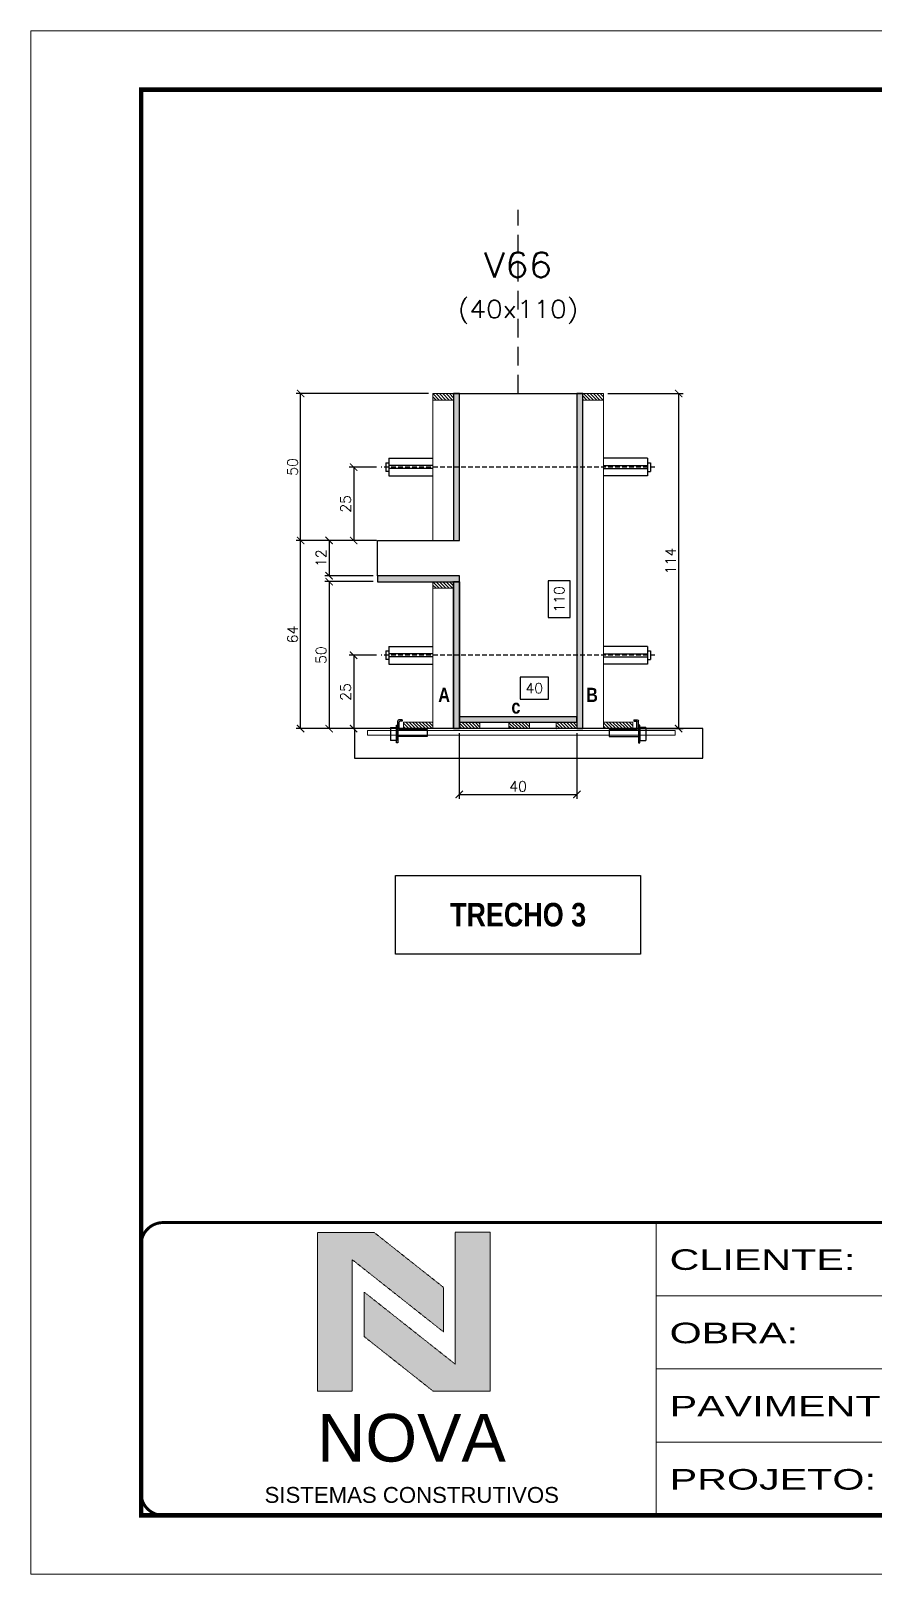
# Model space of a CAD drawing. Extents: x 0 to 6325, y 10169 to 19307.
# Drawn here: x 1585 to 2158, y 11317 to 12367 of the extents above; entities that cross this region are included whole.
import ezdxf
from ezdxf.enums import TextEntityAlignment as Align

# ---------------------------------------------------------------- set-up
doc = ezdxf.new("R2010")
doc.units = 0
for name, pattern in [('CONTINUO', [0]), ('DASHED', [0.75, 0.5, -0.25]), ('HIDDEN', [9.525, 6.35, -3.175])]:
    doc.linetypes.add(name, pattern=pattern)
for name, color, linetype in [('1', 1, 'Continuous'), ('barrote', 251, 'Continuous'), ('COTA', 241, 'Continuous'), ('Cota Seção (2x)', 4, 'Continuous'), ('detalhes', 4, 'Continuous'), ('Hachura', 253, 'Continuous'), ('NOMENCLATURA', 7, 'Continuous'), ('Painéis', 200, 'Continuous'), ('presilha', 1, 'Continuous'), ('TENSOR', 3, 'Continuous'), ('Texto de Titulo', 7, 'Continuous'), ('Texto Qtd Sarr', 242, 'Continuous')]:
    doc.layers.add(name, color=color, linetype=linetype)
for name, color, linetype, lineweight in [('CARIMBO-LEGENDA', 75, 'Continuous', 15), ('CONCRETO', 251, 'Continuous', 25), ('Folhas', 255, 'Continuous', 9), ('Madeira', 126, 'Continuous', 18), ('SARRAFO DE PRESSAO', 251, 'DASHED', 9), ('SCO-___-LAJ', 2, 'Continuous', 0), ('Texto Seção', 7, 'Continuous', 15)]:
    doc.layers.add(name, color=color, linetype=linetype, lineweight=lineweight)
doc.styles.add('arial', font='arial.ttf')
doc.styles.add('ROMANC', font='techb___.ttf', dxfattribs={"height": 2.5})
doc.styles.add('Romans', font='romans.shx')
doc.styles.add('TECNICA', font='techb___.ttf', dxfattribs={"height": 10})
doc.styles.add('Tecnologia', font='')
doc.styles.get('Tecnologia').set_extended_font_data('Forgotten Futurist')
doc.dimstyles.new('Cota Seção (2x)', dxfattribs={"dimtxt": 7, "dimasz": 5, "dimexe": 3, "dimexo": 3, "dimgap": 2, "dimtad": 3, "dimdec": 1, "dimlfac": 0.5, "dimzin": 12, "dimdsep": 46, "dimtxsty": 'Romans', "dimblk": 'ARCHTICK', "dimcen": 0, "dimclrd": 4, "dimclre": 4, "dimclrt": 1, "dimadec": 1, "dimazin": 3, "dimtfac": 1, "dimtdec": 1, "dimtmove": 0, "dimatfit": 3, "dimldrblk": 'OBLIQUE', "dimfxl": 1, "dimtolj": 1, "dimtzin": 12, "dimarcsym": 0})
doc.dimstyles.new('Cota Seção interna', dxfattribs={"dimtxt": 7, "dimasz": 6, "dimexe": 0.18, "dimexo": 2, "dimgap": -4, "dimtad": 3, "dimdec": 1, "dimlfac": 0.5, "dimzin": 12, "dimdsep": 46, "dimtxsty": 'Romans', "dimblk": 'ARCHTICK', "dimcen": 0.09, "dimse1": 1, "dimse2": 1, "dimsd1": 1, "dimsd2": 1, "dimclrd": 180, "dimclre": 5, "dimclrt": 1, "dimadec": 0, "dimazin": 3, "dimtfac": 1, "dimtdec": 1, "dimtofl": 0, "dimtmove": 0, "dimatfit": 3, "dimldrblk": 'ARCHTICK', "dimfxl": 1, "dimtolj": 1, "dimtzin": 0, "dimarcsym": 0})
pattern_1 = [(315, (24875.2278, 3662.7174), (1.12253202, 1.12253202), [])]

# ---------------------------------------------------------------- blocks, each defined once
blk = doc.blocks.new('A$C64660E27')
at = {"layer": 'COTA', "true_color": 0x1a1a1a}
h = blk.add_hatch(color=250, dxfattribs=at)
h.dxf.hatch_style = 1
h.paths.add_polyline_path([(185.4, -11.6), (142.4, -11.6), (142.4, -131.6), (168.8, -131.6), (168.8, -32.2), (237.7, -86.7), (237.7, -53)])
at = {"layer": 'COTA'}
h = blk.add_hatch(color=20, dxfattribs=at)
h.dxf.hatch_style = 1
h.paths.add_polyline_path([(273, -11.4), (246.6, -11.4), (246.6, -111.1), (177.7, -56.6), (177.7, -90.2), (230, -131.6), (273, -131.6)])
for p, q in [((142.4, -131.6), (142.4, -11.6)), ((142.4, -11.6), (185.4, -11.6)), ((185.4, -11.6), (237.7, -53)), ((273, -11.4), (246.6, -11.4)), ((246.6, -111.1), (246.6, -11.4)), ((273, -11.4), (273, -131.6)), ((168.8, -32.2), (237.7, -86.7)), ((168.8, -131.6), (168.8, -32.2)), ((246.6, -111.1), (177.7, -56.6)), ((177.7, -90.2), (177.7, -56.6)), ((237.7, -86.7), (237.7, -53)), ((230, -131.6), (177.7, -90.2)), ((142.4, -131.6), (168.8, -131.6)), ((273, -131.6), (230, -131.6))]:
    blk.add_line(p, q)
at = {"layer": 'CARIMBO-LEGENDA', "color": 7, "linetype": 'Continuous', "ltscale": 100, "style": 'arial'}
blk.add_text('NOVA', height=36, dxfattribs=at).set_placement((142.4, -184.8))
at = {"layer": 'CARIMBO-LEGENDA', "color": 7, "linetype": 'Continuous', "style": 'arial'}
blk.add_text('SISTEMAS CONSTRUTIVOS', height=12, dxfattribs=at).set_placement((102.5, -216))
blk = doc.blocks.new('9999999999')
at = {"color": 30, "linetype": 'CONTINUO'}
for p, q in [((98564.6, 34230.2), (98564.6, 34429.4)), ((98564.6, 34379.6), (99584, 34379.6)), ((98564.6, 34329.8), (99488, 34329.8)), ((98564.6, 34280), (99488, 34280))]:
    blk.add_line(p, q, dxfattribs=at)
at = {"color": 30, "linetype": 'CONTINUO', "const_width": 2}
blk.add_lwpolyline([(99584, 34230.2), (99584, 34414.4, 0.414214), (99569, 34429.4), (98229, 34429.4, 0.414214), (98214, 34414.4), (98214, 34245.2, 0.414214), (98229, 34230.2), (99584, 34230.2)], format="xyb", dxfattribs=at)
at = {"layer": 'Folhas'}
blk.add_lwpolyline([(98139, 34190.2), (99624, 34190.2), (99624, 35240.2), (98139, 35240.2)], close=True, dxfattribs=at)
at = {"layer": 'Folhas', "color": 30, "const_width": 3}
blk.add_lwpolyline([(98214, 34230.2), (99584, 34230.2), (99584, 35200.2), (98214, 35200.2)], close=True, dxfattribs=at)
at = {"xscale": 0.9, "yscale": 0.9, "zscale": 0.9}
blk.add_blockref('A$C64660E27', (98205.8, 34433.1), dxfattribs=at)
at = {"layer": 'Folhas', "color": 7, "style": 'Tecnologia', "width": 1.5}
for s, p in [('CLIENTE:', (98573.7, 34397.2)), ('OBRA:', (98573.7, 34347.3)), ('PAVIMENTO:', (98573.7, 34297.5)), ('PROJETO:', (98573.7, 34247.7))]:
    blk.add_text(s, height=14, dxfattribs=at).set_placement(p)
blk = doc.blocks.new('titulo1')
at = {"layer": 'Defpoints', "color": 252, "linetype": 'HIDDEN', "ltscale": 2}
blk.add_line((0, 0), (0, 125), dxfattribs=at)
at = {"layer": 'Defpoints', "style": 'Romans', "oblique": 15}
blk.add_attdef('FOLHA', text='', height=10, dxfattribs=at).set_placement((0, 15.6), align=Align.MIDDLE_CENTER)
at = {"layer": 'Texto Qtd Sarr', "color": 3, "style": 'Romans', "oblique": 15}
for tag, height, p in [('TITULO', 17, (0, 71.4)), ('SEÇÃO', 12, (0, 41.5))]:
    blk.add_attdef(tag, text='', height=height, dxfattribs=at).set_placement(p, align=Align.MIDDLE_CENTER)
blk = doc.blocks.new('_ArchTick')
at = {"color": 0, "linetype": 'ByBlock', "const_width": 0.15}
blk.add_lwpolyline([(-0.5, -0.5), (0.5, 0.5)], dxfattribs=at)
blk = doc.blocks.new('*D443')
at = {"layer": 'COTA', "color": 4, "lineweight": -2, "transparency": 16777216}
for p, q in [((1818, 12020.4), (1765.6, 12020.4)), ((1768.6, 11892.4), (1768.6, 12020.4)), ((1840, 11892.4), (1765.6, 11892.4))]:
    blk.add_line(p, q, dxfattribs=at)
at = {"layer": 'Defpoints', "color": 0, "transparency": 16777216}
for p in [(1768.6, 12020.4), (1821, 12020.4), (1843, 11892.4)]:
    blk.add_point(p, dxfattribs=at)
at = {"layer": 'COTA', "color": 4, "lineweight": -2, "transparency": 16777216, "xscale": 5, "yscale": 5, "zscale": 5}
for p, rotation in [((1768.6, 12020.4), 90), ((1768.6, 11892.4), 270)]:
    blk.add_blockref('_ArchTick', p, dxfattribs=dict(at, rotation=rotation))
at = {"layer": 'COTA', "color": 1, "transparency": 16777216, "insert": (1763.1, 11956.4), "char_height": 7, "attachment_point": 5, "rotation": 90, "style": 'Romans'}
blk.add_mtext('\\A1;64', dxfattribs=at)
blk = doc.blocks.new('_Oblique')
at = {"layer": '1', "color": 0, "lineweight": -2}
blk.add_line((-0.5, -0.5), (0.5, 0.5), dxfattribs=at)
blk = doc.blocks.new('*D444')
at = {"layer": 'COTA', "color": 4, "lineweight": -2, "transparency": 16777216}
for p, q in [((1977.6, 12120.4), (2028.9, 12120.4)), ((2025.9, 11892.4), (2025.9, 12120.4)), ((1993.2, 11892.4), (2028.9, 11892.4))]:
    blk.add_line(p, q, dxfattribs=at)
at = {"layer": 'Defpoints', "color": 0, "transparency": 16777216}
for p in [(1974.6, 12120.4), (2025.9, 12120.4), (1990.2, 11892.4)]:
    blk.add_point(p, dxfattribs=at)
at = {"layer": 'COTA', "color": 4, "lineweight": -2, "transparency": 16777216, "xscale": 5, "yscale": 5, "zscale": 5}
for p, rotation in [((2025.9, 12120.4), 90), ((2025.9, 11892.4), 270)]:
    blk.add_blockref('_ArchTick', p, dxfattribs=dict(at, rotation=rotation))
at = {"layer": 'COTA', "color": 1, "transparency": 16777216, "insert": (2020.4, 12006.4), "char_height": 7, "attachment_point": 5, "rotation": 90, "style": 'Romans'}
blk.add_mtext('\\A1;114', dxfattribs=at)
blk = doc.blocks.new('*D445')
at = {"layer": 'Cota Seção (2x)', "color": 180, "lineweight": -2, "transparency": 16777216}
for p, q in [((1952.1, 11992.9), (1937.1, 11992.9)), ((1937.1, 11992.9), (1937.1, 11967.9)), ((1952.1, 11967.9), (1952.1, 11992.9)), ((1937.1, 11967.9), (1952.1, 11967.9))]:
    blk.add_line(p, q, dxfattribs=at)
at = {"layer": 'Defpoints', "color": 0, "transparency": 16777216}
for p in [(1956.1, 12120.4), (1967.6, 12120.4), (1967.6, 11900.4)]:
    blk.add_point(p, dxfattribs=at)
at = {"layer": 'Cota Seção (2x)', "color": 1, "transparency": 16777216, "insert": (1944.6, 11980.4), "char_height": 7, "attachment_point": 5, "rotation": 90, "style": 'Romans'}
blk.add_mtext('\\A1;110', dxfattribs=at)
blk = doc.blocks.new('*D446')
at = {"layer": 'COTA', "color": 4, "lineweight": -2, "transparency": 16777216}
for p, q in [((1818, 12020.4), (1785, 12020.4)), ((1788, 12020.4), (1788, 11996.4)), ((1818, 11996.4), (1785, 11996.4))]:
    blk.add_line(p, q, dxfattribs=at)
at = {"layer": 'Defpoints', "color": 0, "transparency": 16777216}
for p in [(1821, 12020.4), (1788, 11996.4), (1821, 11996.4)]:
    blk.add_point(p, dxfattribs=at)
at = {"layer": 'COTA', "color": 4, "lineweight": -2, "transparency": 16777216, "xscale": 5, "yscale": 5, "zscale": 5}
for p, rotation in [((1788, 12020.4), 90), ((1788, 11996.4), 270)]:
    blk.add_blockref('_ArchTick', p, dxfattribs=dict(at, rotation=rotation))
at = {"layer": 'COTA', "color": 1, "transparency": 16777216, "insert": (1782.5, 12008.4), "char_height": 7, "attachment_point": 5, "rotation": 90, "style": 'Romans'}
blk.add_mtext('\\A1;12', dxfattribs=at)
blk = doc.blocks.new('*D447')
at = {"layer": 'COTA', "color": 4, "lineweight": -2, "transparency": 16777216}
for p, q in [((1818, 11992.4), (1785, 11992.4)), ((1788, 11992.4), (1788, 11892.4)), ((1840, 11892.4), (1785, 11892.4))]:
    blk.add_line(p, q, dxfattribs=at)
at = {"layer": 'Defpoints', "color": 0, "transparency": 16777216}
for p in [(1821, 11992.4), (1788, 11892.4), (1843, 11892.4)]:
    blk.add_point(p, dxfattribs=at)
at = {"layer": 'COTA', "color": 4, "lineweight": -2, "transparency": 16777216, "xscale": 5, "yscale": 5, "zscale": 5}
for p, rotation in [((1788, 11992.4), 90), ((1788, 11892.4), 270)]:
    blk.add_blockref('_ArchTick', p, dxfattribs=dict(at, rotation=rotation))
at = {"layer": 'COTA', "color": 1, "transparency": 16777216, "insert": (1782.5, 11942.4), "char_height": 7, "attachment_point": 5, "rotation": 90, "style": 'Romans'}
blk.add_mtext('\\A1;50', dxfattribs=at)
blk = doc.blocks.new('PRESILHA METÁLICA 1')
at = {"layer": 'presilha'}
for p, q in [((7.5, 10.6), (7.5, 19.9)), ((12, 21), (8.6, 21)), ((9, 11.6), (9, 18.9)), ((12, 19.5), (9.6, 19.5)), ((12, 21), (12, 19.5)), ((0, 13), (6, 13)), ((0, 13), (0, 0)), ((6, 0), (0, 0)), ((6, 15.5), (7.5, 15.5)), ((6, -2.5), (6, 15.5)), ((6, 13), (6, 0)), ((7.5, 15.5), (7.5, -2.5)), ((37.5, 4.1), (7.5, 4.1)), ((37.5, 11), (9.6, 11)), ((37.5, 11), (37.5, 4.1)), ((7.5, -2.5), (6, -2.5))]:
    blk.add_line(p, q, dxfattribs=at)
for centre, radius, start, end in [((8.6, 19.9), 1.14, 90, 180), ((9.6, 18.9), 0.57, 90, 180), ((9.6, 11.6), 0.57, 180, 270)]:
    blk.add_arc(centre, radius, start, end, dxfattribs=at)
blk = doc.blocks.new('*D448')
at = {"layer": 'COTA', "color": 4, "lineweight": -2, "transparency": 16777216}
for p, q in [((1876.6, 11889.4), (1876.6, 11844.6)), ((1956.6, 11889.4), (1956.6, 11844.6)), ((1876.6, 11847.6), (1956.6, 11847.6))]:
    blk.add_line(p, q, dxfattribs=at)
at = {"layer": 'Defpoints', "color": 0, "transparency": 16777216}
for p in [(1876.6, 11892.4), (1956.6, 11892.4), (1956.6, 11847.6)]:
    blk.add_point(p, dxfattribs=at)
at = {"layer": 'COTA', "color": 4, "lineweight": -2, "transparency": 16777216, "xscale": 5, "yscale": 5, "zscale": 5, "rotation": 180}
blk.add_blockref('_ArchTick', (1876.6, 11847.6), dxfattribs=at)
at = {"layer": 'COTA', "color": 4, "lineweight": -2, "transparency": 16777216, "xscale": 5, "yscale": 5, "zscale": 5}
blk.add_blockref('_ArchTick', (1956.6, 11847.6), dxfattribs=at)
at = {"layer": 'COTA', "color": 1, "transparency": 16777216, "insert": (1916.6, 11853.1), "char_height": 7, "attachment_point": 5, "style": 'Romans'}
blk.add_mtext('\\A1;40', dxfattribs=at)
blk = doc.blocks.new('*D864')
at = {"layer": 'COTA', "color": 4, "lineweight": -2, "transparency": 16777216}
for p, q in [((1820.3, 11942.3), (1801.7, 11942.3)), ((1804.7, 11942.3), (1804.7, 11892.4)), ((1820.3, 11892.4), (1801.7, 11892.4))]:
    blk.add_line(p, q, dxfattribs=at)
at = {"layer": 'Defpoints', "color": 0, "transparency": 16777216}
for p in [(1823.3, 11942.3), (1804.7, 11892.4), (1823.3, 11892.4)]:
    blk.add_point(p, dxfattribs=at)
at = {"layer": 'COTA', "color": 4, "lineweight": -2, "transparency": 16777216, "xscale": 5, "yscale": 5, "zscale": 5}
for p, rotation in [((1804.7, 11942.3), 90), ((1804.7, 11892.4), 270)]:
    blk.add_blockref('_ArchTick', p, dxfattribs=dict(at, rotation=rotation))
at = {"layer": 'COTA', "color": 1, "transparency": 16777216, "insert": (1799.2, 11917.3), "char_height": 7, "attachment_point": 5, "rotation": 90, "style": 'Romans'}
blk.add_mtext('\\A1;25', dxfattribs=at)
blk = doc.blocks.new('*D410')
at = {"layer": 'Cota Seção (2x)', "color": 180, "lineweight": -2, "transparency": 16777216}
for p, q in [((1937.3, 11927.4), (1917.9, 11927.4)), ((1917.9, 11927.4), (1917.9, 11912.4)), ((1937.3, 11912.4), (1937.3, 11927.4)), ((1917.9, 11912.4), (1937.3, 11912.4))]:
    blk.add_line(p, q, dxfattribs=at)
at = {"layer": 'Defpoints', "color": 0, "transparency": 16777216}
for p in [(1956.6, 11908.4), (1876.6, 11892.4), (1956.6, 11892.4)]:
    blk.add_point(p, dxfattribs=at)
at = {"layer": 'Cota Seção (2x)', "color": 1, "transparency": 16777216, "insert": (1927.6, 11919.9), "char_height": 7, "attachment_point": 5, "style": 'Romans'}
blk.add_mtext('\\A1;40', dxfattribs=at)
blk = doc.blocks.new('*D865')
at = {"layer": 'COTA', "color": 4, "lineweight": -2, "transparency": 16777216}
for p, q in [((1855.6, 12120.4), (1765.6, 12120.4)), ((1768.6, 12020.4), (1768.6, 12120.4)), ((1818, 12020.4), (1765.6, 12020.4))]:
    blk.add_line(p, q, dxfattribs=at)
at = {"layer": 'Defpoints', "color": 0, "transparency": 16777216}
for p in [(1768.6, 12120.4), (1858.6, 12120.4), (1821, 12020.4)]:
    blk.add_point(p, dxfattribs=at)
at = {"layer": 'COTA', "color": 4, "lineweight": -2, "transparency": 16777216, "xscale": 5, "yscale": 5, "zscale": 5}
for p, rotation in [((1768.6, 12120.4), 90), ((1768.6, 12020.4), 270)]:
    blk.add_blockref('_ArchTick', p, dxfattribs=dict(at, rotation=rotation))
at = {"layer": 'COTA', "color": 1, "transparency": 16777216, "insert": (1763.1, 12070.4), "char_height": 7, "attachment_point": 5, "rotation": 90, "style": 'Romans'}
blk.add_mtext('\\A1;50', dxfattribs=at)
blk = doc.blocks.new('*D866')
at = {"layer": 'COTA', "color": 4, "lineweight": -2, "transparency": 16777216}
for p, q in [((1820.3, 12070.3), (1801.7, 12070.3)), ((1804.7, 12070.3), (1804.7, 12020.4)), ((1820.3, 12020.4), (1801.7, 12020.4))]:
    blk.add_line(p, q, dxfattribs=at)
at = {"layer": 'Defpoints', "color": 0, "transparency": 16777216}
for p in [(1823.3, 12070.3), (1804.7, 12020.4), (1823.3, 12020.4)]:
    blk.add_point(p, dxfattribs=at)
at = {"layer": 'COTA', "color": 4, "lineweight": -2, "transparency": 16777216, "xscale": 5, "yscale": 5, "zscale": 5}
for p, rotation in [((1804.7, 12070.3), 90), ((1804.7, 12020.4), 270)]:
    blk.add_blockref('_ArchTick', p, dxfattribs=dict(at, rotation=rotation))
at = {"layer": 'COTA', "color": 1, "transparency": 16777216, "insert": (1799.2, 12045.3), "char_height": 7, "attachment_point": 5, "rotation": 90, "style": 'Romans'}
blk.add_mtext('\\A1;25', dxfattribs=at)

msp = doc.modelspace()

# ---------------------------------------------------------------- hatches: boundary and pattern name
at = {"layer": 'Hachura'}
h = msp.add_hatch(dxfattribs=at)
h.set_pattern_fill('ANSI31', color=256, scale=0.5, angle=270, style=0)
h.set_pattern_definition([(315, (24833.2278, 3812.7174), (1.12253202, 1.12253202), [])])
h.paths.add_polyline_path([(1872.61, 12115.96), (1872.61, 12120.36), (1858.61, 12120.36), (1858.61, 12115.96)])
h = msp.add_hatch(color=256, dxfattribs=at)
h.dxf.hatch_style = 1
h.paths.add_polyline_path([(1872.61, 12120.36), (1876.61, 12120.36), (1876.61, 12020.36), (1872.61, 12020.36)])
h = msp.add_hatch(color=256, dxfattribs=at)
h.dxf.hatch_style = 1
h.paths.add_polyline_path([(1960.61, 12120.36), (1956.61, 12120.36), (1956.61, 11892.36), (1960.61, 11892.36)])
h = msp.add_hatch(dxfattribs=at)
h.set_pattern_fill('ANSI31', color=256, scale=0.5, angle=270, style=0)
h.set_pattern_definition([(315, (24875.2278, 3812.7174), (1.12253202, 1.12253202), [])])
h.paths.add_polyline_path([(1960.61, 12115.96), (1960.61, 12120.36), (1974.61, 12120.36), (1974.61, 12115.96)])
h = msp.add_hatch(color=256, dxfattribs=at)
h.dxf.hatch_style = 1
h.paths.add_polyline_path([(1876.61, 11992.36), (1876.61, 11996.36), (1821.01, 11996.36), (1821.01, 11992.36)])
h = msp.add_hatch(dxfattribs=at)
h.set_pattern_fill('ANSI31', color=256, scale=0.5, angle=270, style=0)
h.set_pattern_definition([(315, (24833.2278, 3684.7174), (1.12253202, 1.12253202), [])])
h.paths.add_polyline_path([(1872.61, 11987.96), (1872.61, 11992.36), (1858.61, 11992.36), (1858.61, 11987.96)])
h = msp.add_hatch(color=256, dxfattribs=at)
h.dxf.hatch_style = 1
h.paths.add_polyline_path([(1872.61, 11992.36), (1876.61, 11992.36), (1876.61, 11892.36), (1872.61, 11892.36)])
h = msp.add_hatch(dxfattribs=at)
h.set_pattern_fill('ANSI31', color=256, scale=0.5, angle=270, style=0)
h.set_pattern_definition([(315, (24833.2278, 3662.7174), (1.12253202, 1.12253202), [])])
h.paths.add_polyline_path([(1838.61, 11892.36), (1838.61, 11896.76), (1858.61, 11896.76), (1858.61, 11892.36)])
h = msp.add_hatch(color=256, dxfattribs=at)
h.dxf.hatch_style = 1
h.paths.add_polyline_path([(1956.61, 11896.76), (1956.61, 11900.36), (1876.61, 11900.36), (1876.61, 11896.76)])
h = msp.add_hatch(dxfattribs=at)
h.set_pattern_fill('ANSI31', color=256, scale=0.5, angle=270, style=0)
h.set_pattern_definition([(315, (24833.2278, 3662.7174), (1.12253202, 1.12253202), [])])
h.paths.add_polyline_path([(1876.61, 11892.36), (1876.61, 11896.76), (1890.61, 11896.76), (1890.61, 11892.36)])
h = msp.add_hatch(dxfattribs=at)
h.set_pattern_fill('ANSI31', color=256, scale=0.5, angle=270, style=0)
h.set_pattern_definition([(315, (24907.5233, 3662.7174), (1.12253202, 1.12253202), [])])
h.paths.add_polyline_path([(1924.31, 11892.36), (1924.31, 11896.76), (1910.31, 11896.76), (1910.31, 11892.36)])
h = msp.add_hatch(dxfattribs=at)
h.set_pattern_fill('ANSI31', color=256, scale=0.5, angle=270, style=0)
h.set_pattern_definition(pattern_1)
h.paths.add_polyline_path([(1956.61, 11892.36), (1956.61, 11896.76), (1942.61, 11896.76), (1942.61, 11892.36)])
h = msp.add_hatch(dxfattribs=at)
h.set_pattern_fill('ANSI31', color=256, scale=0.5, angle=270, style=0)
h.set_pattern_definition(pattern_1)
h.paths.add_polyline_path([(1994.61, 11892.36), (1994.61, 11896.76), (1974.61, 11896.76), (1974.61, 11892.36)])

# ---------------------------------------------------------------- linework, layer by layer
at = {"ltscale": 3}
for p, q in [((1828.61, 12076.33), (1828.61, 12064.33)), ((1828.61, 12076.33), (1858.61, 12076.33)), ((2004.61, 12076.33), (1974.61, 12076.33)), ((2004.61, 12076.33), (2004.61, 12064.33)), ((1826.61, 12073.33), (1826.61, 12067.33)), ((1826.61, 12073.33), (1828.61, 12073.33)), ((1828.61, 12067.33), (1826.61, 12067.33)), ((1858.61, 12071.33), (1828.61, 12071.33)), ((1858.61, 12069.33), (1828.61, 12069.33)), ((1974.61, 12071.33), (2004.61, 12071.33)), ((1974.61, 12069.33), (2004.61, 12069.33)), ((2004.61, 12073.33), (2006.61, 12073.33)), ((2004.61, 12067.33), (2006.61, 12067.33)), ((2006.61, 12073.33), (2006.61, 12067.33)), ((1828.61, 12064.33), (1858.61, 12064.33)), ((2004.61, 12064.33), (1974.61, 12064.33)), ((1826.61, 11945.33), (1826.61, 11939.33)), ((1826.61, 11945.33), (1828.61, 11945.33)), ((1828.61, 11939.33), (1826.61, 11939.33)), ((1828.61, 11948.33), (1828.61, 11936.33)), ((1828.61, 11948.33), (1858.61, 11948.33)), ((1858.61, 11943.33), (1828.61, 11943.33)), ((1858.61, 11941.33), (1828.61, 11941.33)), ((2004.61, 11948.33), (1974.61, 11948.33)), ((1974.61, 11943.33), (2004.61, 11943.33)), ((1974.61, 11941.33), (2004.61, 11941.33)), ((2004.61, 11948.33), (2004.61, 11936.33)), ((2004.61, 11945.33), (2006.61, 11945.33)), ((2004.61, 11939.33), (2006.61, 11939.33)), ((2006.61, 11945.33), (2006.61, 11939.33)), ((1828.61, 11936.33), (1858.61, 11936.33)), ((2004.61, 11936.33), (1974.61, 11936.33))]:
    msp.add_line(p, q, dxfattribs=at)
at = {"layer": 'barrote'}
msp.add_lwpolyline([(1805.15, 11872.36), (2042.34, 11872.36), (2042.34, 11892.36), (1805.15, 11892.36)], close=True, dxfattribs=at)
at = {"layer": 'CONCRETO'}
msp.add_line((1872.61, 12120.36), (1960.61, 12120.36), dxfattribs=at)
msp.add_lwpolyline([(1956.61, 12020.36), (1956.61, 11996.36), (1956.61, 11996.36), (1956.61, 11900.36), (1876.61, 11900.36), (1876.61, 11996.36), (1821.01, 11996.36), (1821.01, 12020.36), (1872.61, 12020.36)], dxfattribs=at)
at = {"layer": 'COTA'}
msp.add_lwpolyline([(1833.22, 11792.51), (2000, 11792.51), (2000, 11738.85), (1833.22, 11738.85)], close=True, dxfattribs=at)
at = {"layer": 'Madeira'}
for points in [[(1872.61, 12115.96), (1872.61, 12120.36), (1858.61, 12120.36), (1858.61, 12115.96)], [(1872.61, 12120.36), (1858.61, 12120.36), (1858.61, 12020.36), (1872.61, 12020.36)], [(1960.61, 12115.96), (1960.61, 12120.36), (1974.61, 12120.36), (1974.61, 12115.96)], [(1960.61, 12120.36), (1974.61, 12120.36), (1974.61, 11892.36), (1960.61, 11892.36)], [(1872.61, 11987.96), (1872.61, 11992.36), (1858.61, 11992.36), (1858.61, 11987.96)], [(1872.61, 11992.36), (1858.61, 11992.36), (1858.61, 11892.36), (1872.61, 11892.36)], [(1838.61, 11892.36), (1838.61, 11896.76), (1858.61, 11896.76), (1858.61, 11892.36)], [(1876.61, 11892.36), (1876.61, 11896.76), (1890.61, 11896.76), (1890.61, 11892.36)], [(1924.31, 11892.36), (1924.31, 11896.76), (1910.31, 11896.76), (1910.31, 11892.36)], [(1956.61, 11892.36), (1956.61, 11896.76), (1942.61, 11896.76), (1942.61, 11892.36)], [(1994.61, 11892.36), (1994.61, 11896.76), (1974.61, 11896.76), (1974.61, 11892.36)]]:
    msp.add_lwpolyline(points, close=True, dxfattribs=at)
at = {"layer": 'Painéis'}
for points in [[(1876.61, 12120.36), (1872.61, 12120.36), (1872.61, 12020.36), (1876.61, 12020.36)], [(1960.61, 12120.36), (1956.61, 12120.36), (1956.61, 11892.36), (1960.61, 11892.36)], [(1876.61, 11992.36), (1876.61, 11996.36), (1821.01, 11996.36), (1821.01, 11992.36)], [(1872.61, 11992.36), (1876.61, 11992.36), (1876.61, 11892.36), (1872.61, 11892.36)], [(1876.61, 11992.36), (1872.61, 11992.36), (1872.61, 11892.36), (1876.61, 11892.36)], [(1956.61, 11896.76), (1956.61, 11900.36), (1876.61, 11900.36), (1876.61, 11896.76)]]:
    msp.add_lwpolyline(points, close=True, dxfattribs=at)
at = {"layer": 'SCO-___-LAJ', "color": 1}
msp.add_lwpolyline([(1814.15, 11891.03), (2023.46, 11891.03), (2023.46, 11887.83), (1814.15, 11887.83)], close=True, dxfattribs=at)
at = {"layer": 'TENSOR', "linetype": 'HIDDEN', "ltscale": 0.5}
for p, q in [((2009.61, 12070.33), (1823.3, 12070.33)), ((2009.61, 11942.33), (1823.3, 11942.33))]:
    msp.add_line(p, q, dxfattribs=at)

# ---------------------------------------------------------------- block references
at = {"layer": 'presilha', "yscale": 0.6666666666666666, "zscale": 0.6666666666666666}
for p, xscale in [((1829.74, 11884.39), 0.6666666666666666), ((2003.48, 11884.39), -0.6666666666666666)]:
    msp.add_blockref('PRESILHA METÁLICA 1', p, dxfattribs=dict(at, xscale=xscale))
at = {"layer": 'SARRAFO DE PRESSAO', "color": 6, "linetype": 'ByBlock'}
msp.add_blockref('9999999999', (-96553.98, -22873.08), dxfattribs=at)
at = {"layer": 'Texto Seção'}
ref = msp.add_blockref('titulo1', (1916.61, 12120.36), dxfattribs=dict(at, xscale=-1))
ref.add_attrib('TITULO', 'V66', dxfattribs={"layer": 'Texto de Titulo', "color": 7, "height": 17, "style": 'Romans', "width": 1.1}).set_placement((1916.61, 12207.86), align=Align.MIDDLE_CENTER)
ref.add_attrib('SEÇÃO', '(40x110)', dxfattribs={"layer": 'Texto de Titulo', "color": 7, "height": 12, "style": 'Romans', "width": 1.1}).set_placement((1916.61, 12177.86), align=Align.MIDDLE_CENTER)

# ---------------------------------------------------------------- texts
at = {"layer": 'detalhes', "style": 'TECNICA'}
for s, p in [('A', (1862.29, 11910.56)), ('B', (1962.96, 11910.55)), ('c', (1912.05, 11902.6))]:
    msp.add_text(s, height=9.6, dxfattribs=at).set_placement(p)
at = {"layer": 'NOMENCLATURA', "color": 2, "insert": (1916.61, 11765.68), "char_height": 16, "attachment_point": 5, "style": 'ROMANC'}
msp.add_mtext('TRECHO 3', dxfattribs=at)

# ---------------------------------------------------------------- dimensions: what is measured, and where the dimension line sits
at = {"layer": 'COTA'}
for base, p1, p2, picture, middle in [((1768.63, 12120.36), (1821.01, 12020.36), (1858.61, 12120.36), '*D865', (1763.13, 12070.36)), ((2025.89, 12120.36), (1990.21, 11892.36), (1974.61, 12120.36), '*D444', (2020.39, 12006.36)), ((1804.75, 12020.36), (1823.3, 12070.33), (1823.3, 12020.36), '*D866', (1799.25, 12045.35)), ((1768.63, 12020.36), (1843.01, 11892.36), (1821.01, 12020.36), '*D443', (1763.13, 11956.36)), ((1787.95, 11996.36), (1821.01, 12020.36), (1821.01, 11996.36), '*D446', (1782.45, 12008.36)), ((1787.95, 11892.36), (1821.01, 11992.36), (1843.01, 11892.36), '*D447', (1782.45, 11942.36)), ((1804.75, 11892.36), (1823.3, 11942.33), (1823.3, 11892.36), '*D864', (1799.25, 11917.35))]:
    dim = msp.add_linear_dim(base=base, p1=p1, p2=p2, angle=90, dimstyle='Cota Seção (2x)', dxfattribs=at)
    dim.commit()
    dim.dimension.update_dxf_attribs({"geometry": picture, "text_midpoint": middle})
dim = msp.add_linear_dim(base=(1956.61, 11847.63), p1=(1876.61, 11892.36), p2=(1956.61, 11892.36), dimstyle='Cota Seção (2x)', dxfattribs=at)
dim.commit()
dim.dimension.update_dxf_attribs({"geometry": '*D448', "text_midpoint": (1916.61, 11853.13)})
at = {"layer": 'Cota Seção (2x)'}
dim = msp.add_linear_dim(base=(1956.11, 12120.36), p1=(1967.61, 11900.36), p2=(1967.61, 12120.36), angle=90, dimstyle='Cota Seção interna', dxfattribs=at)
dim.commit()
dim.dimension.update_dxf_attribs({"geometry": '*D445', "text_midpoint": (1956.11, 11980.36), "dimtype": 160})
dim = msp.add_linear_dim(base=(1956.61, 11908.36), p1=(1876.61, 11892.36), p2=(1956.61, 11892.36), dimstyle='Cota Seção interna', dxfattribs=at)
dim.commit()
dim.dimension.update_dxf_attribs({"geometry": '*D410', "text_midpoint": (1927.61, 11908.36), "dimtype": 160})

doc.saveas('drawing.dxf')
